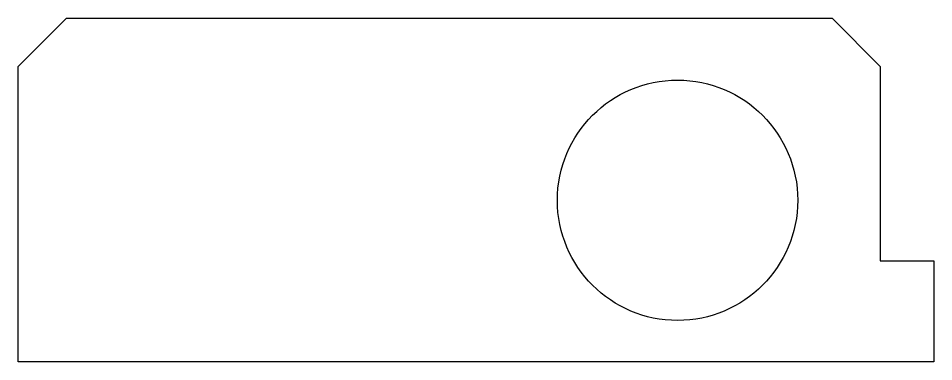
# Model space of a CAD drawing. Header units: millimetres. Extents: x -63 to 71, y 0 to 50.
import ezdxf

# ---------------------------------------------------------------- set-up
doc = ezdxf.new("R2010")
doc.units = ezdxf.units.MM
doc.layers.get('0').update_dxf_attribs({"linetype": 'CONTINUOUS'})

msp = doc.modelspace()

# ---------------------------------------------------------------- linework, layer by layer
msp.add_lwpolyline([(55.75, 50), (62.75, 43), (62.75, 14.7), (70.55, 14.7), (70.55, 0), (-62.75, 0), (-62.75, 43), (-55.75, 50)], close=True)
msp.add_circle((33.25, 23.5), 17.5)

doc.saveas('drawing.dxf')
